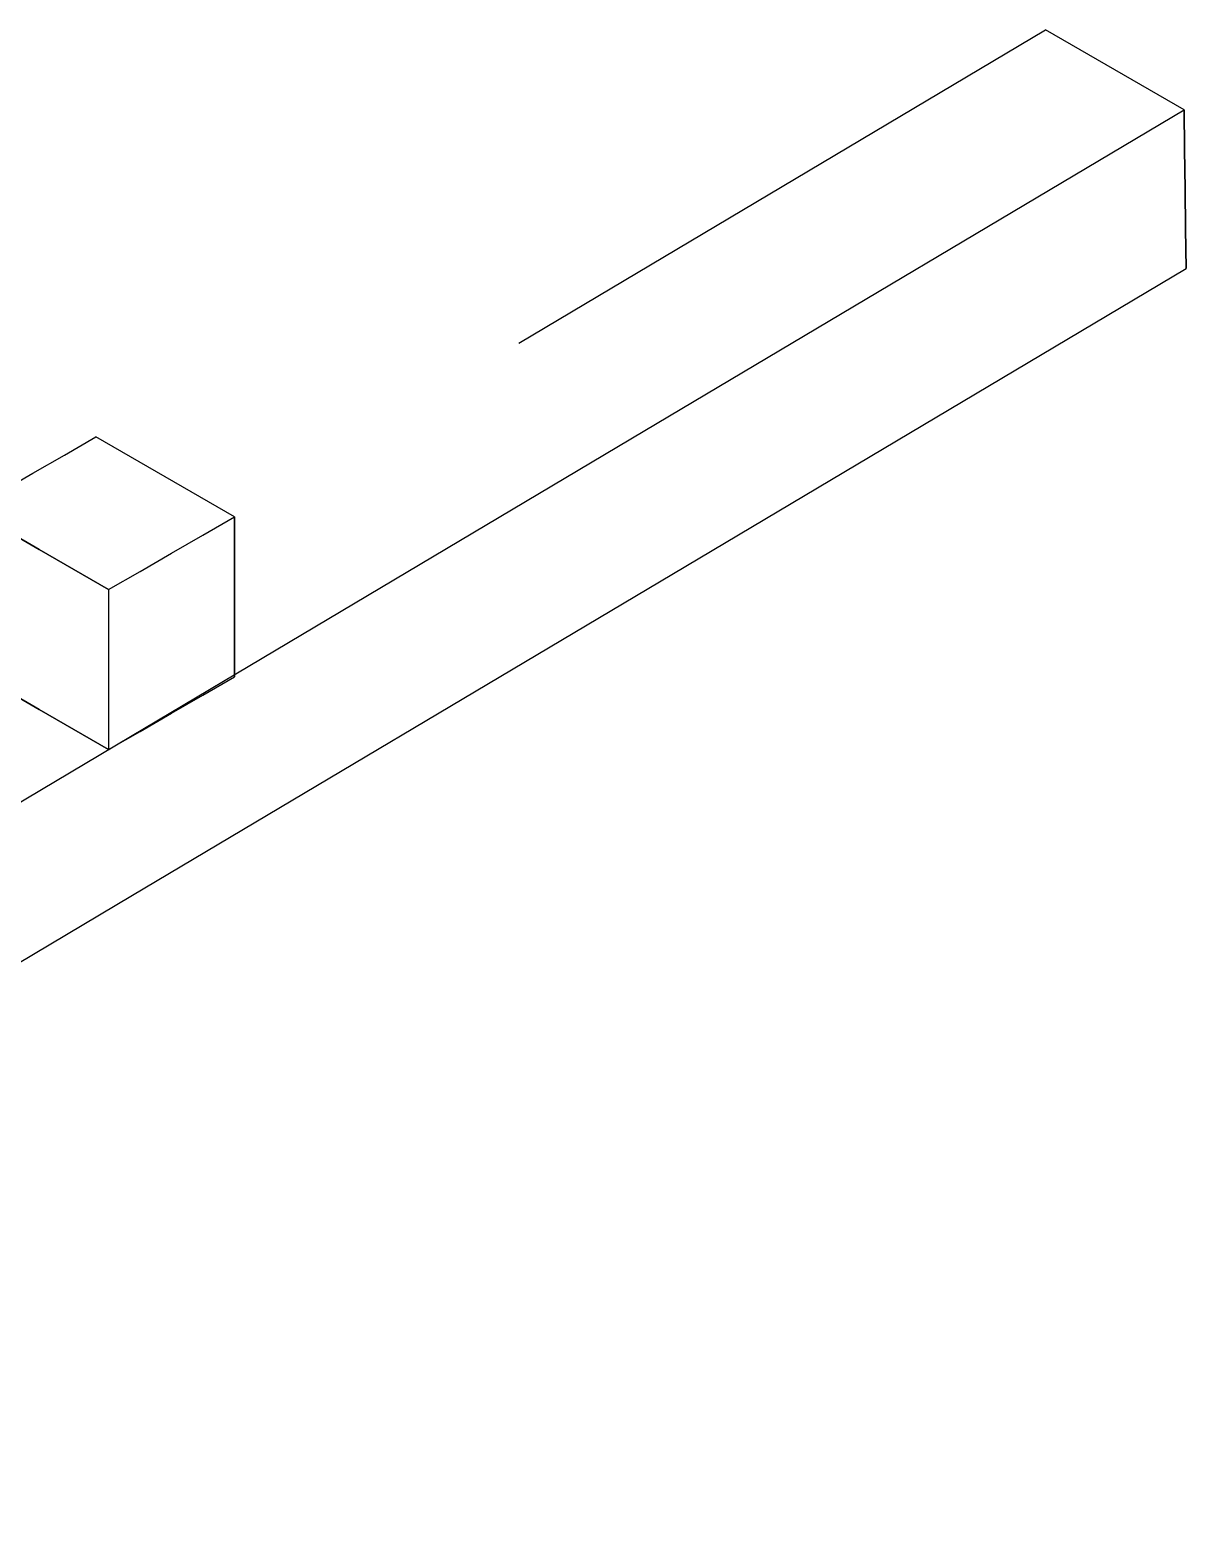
# Model space of a CAD drawing. Header units: metres. Extents: x 0 to 1028, y -291 to 246.
# Drawn here: x 673.3 to 1027.5, y -243.7 to 213.5 of the extents above; entities that cross this region are included whole.
import ezdxf

# ---------------------------------------------------------------- set-up
doc = ezdxf.new("R2010")
doc.units = ezdxf.units.M
doc.layers.add('LAYER_02_PROJECTION', color=7, linetype='Continuous')

msp = doc.modelspace()

# ---------------------------------------------------------------- linework, layer by layer
at = {"layer": 'LAYER_02_PROJECTION'}
for points in [[(823.08, 117.46), (984.45, 213.47)], [(823.08, 117.46), (984.45, 213.47)], [(1026.88, 188.97), (1016.27, 195.1), (1005.67, 201.22), (995.06, 207.34), (984.45, 213.47)], [(1026.88, 188.97), (1016.27, 195.1), (1005.67, 201.22), (995.06, 207.34), (984.45, 213.47)], [(381.36, -195.05), (542.74, -99.05), (704.12, -3.04), (865.5, 92.96), (1026.88, 188.97)], [(381.36, -195.05), (542.74, -99.05), (704.12, -3.04), (865.5, 92.96), (1026.88, 188.97)], [(1027.53, 140.36), (1027.37, 152.51), (1027.2, 164.67), (1027.04, 176.82), (1026.88, 188.97)], [(1026.88, 188.97), (1027.04, 176.82), (1027.2, 164.67), (1027.37, 152.51), (1027.53, 140.36)], [(382.01, -243.67), (543.39, -147.66), (704.77, -51.65), (866.15, 44.35), (1027.53, 140.36)], [(382.01, -243.67), (543.39, -147.66), (704.77, -51.65), (866.15, 44.35), (1027.53, 140.36)], [(654.98, 66.5), (664.62, 72.06), (674.26, 77.63), (683.9, 83.19), (693.54, 88.76)], [(654.98, 66.5), (664.62, 72.06), (674.26, 77.63), (683.9, 83.19), (693.54, 88.76)], [(735.97, 64.26), (725.36, 70.39), (714.75, 76.51), (704.15, 82.63), (693.54, 88.76)], [(735.97, 64.26), (725.36, 70.39), (714.75, 76.51), (704.15, 82.63), (693.54, 88.76)], [(654.98, 66.5), (665.59, 60.37), (676.19, 54.25), (686.8, 48.12), (697.41, 42)], [(697.41, 42), (686.8, 48.12), (676.19, 54.25), (665.59, 60.37), (654.98, 66.5)], [(697.41, 42), (707.05, 47.57), (716.69, 53.13), (726.33, 58.7), (735.97, 64.26)], [(697.41, 42), (707.05, 47.57), (716.69, 53.13), (726.33, 58.7), (735.97, 64.26)], [(735.97, 15.27), (735.97, 27.52), (735.97, 39.77), (735.97, 52.02), (735.97, 64.26)], [(735.97, 64.26), (735.97, 52.02), (735.97, 39.77), (735.97, 27.52), (735.97, 15.27)], [(697.41, 42), (697.41, 29.75), (697.41, 17.51), (697.41, 5.26), (697.41, -6.99)], [(697.41, 42), (697.41, 29.75), (697.41, 17.51), (697.41, 5.26), (697.41, -6.99)], [(697.41, -6.99), (686.8, -0.87), (676.19, 5.26), (665.59, 11.38), (654.98, 17.51)], [(654.98, 17.51), (665.59, 11.38), (676.19, 5.26), (686.8, -0.87), (697.41, -6.99)], [(697.41, -6.99), (707.05, -1.42), (716.69, 4.14), (726.33, 9.71), (735.97, 15.27)], [(697.41, -6.99), (707.05, -1.42), (716.69, 4.14), (726.33, 9.71), (735.97, 15.27)]]:
    msp.add_lwpolyline(points, dxfattribs=at)

doc.saveas('drawing.dxf')
